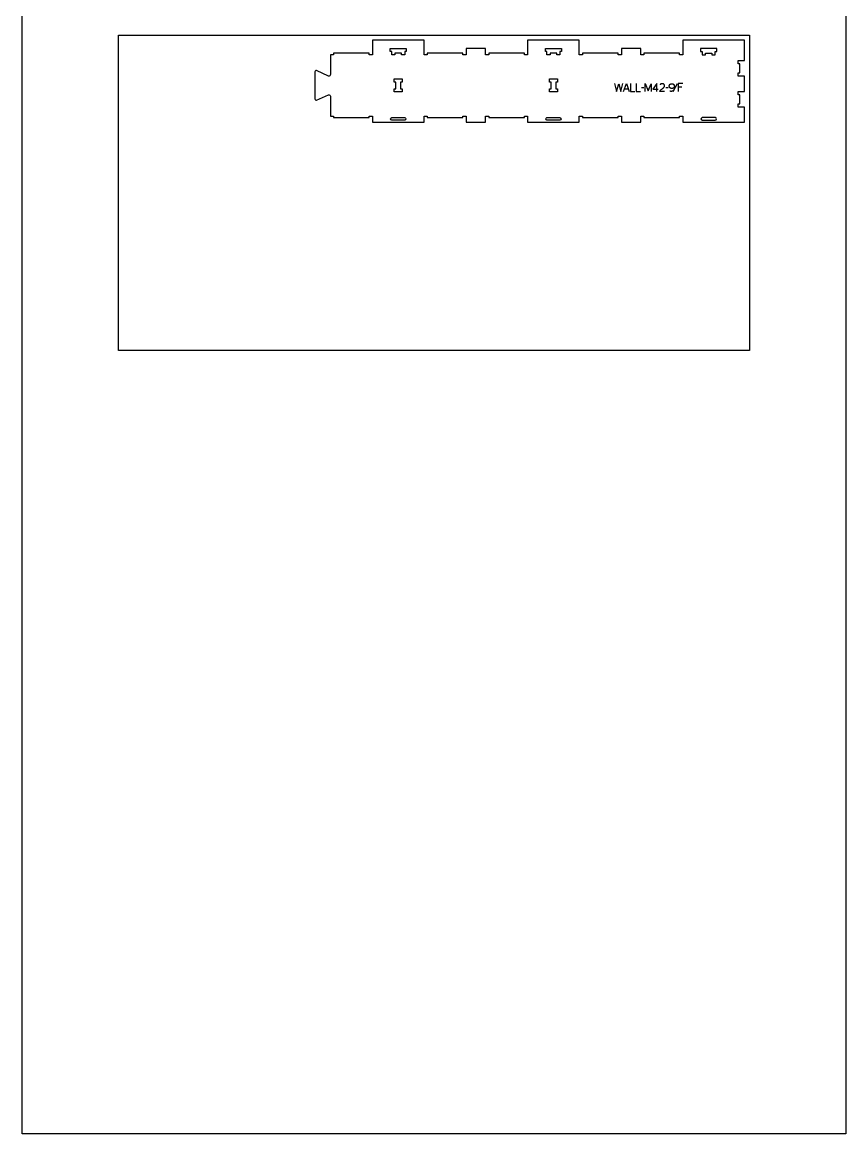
# Model space of a CAD drawing. Extents: x 5216 to 8399, y -27186 to -19593.
# Drawn here: x 5216 to 8399, y -27186 to -22887 of the extents above; entities that cross this region are included whole.
import ezdxf

# ---------------------------------------------------------------- set-up
doc = ezdxf.new("R2010")
doc.units = 0
for name, color, linetype in [('0_SHEET_SPRUCEPLY_2440X122', 1, 'CONTINUOUS'), ('1_ANYTOOL_1MMDEEP_LABELS_S', 2, 'CONTINUOUS'), ('3_ANYTOOL_CUTTHROUGH_INSID', 4, 'CONTINUOUS'), ('4_ANYTOOL_CUTTHROUGH_OUTSI', 5, 'CONTINUOUS'), ('DONOTCUT', 18, 'CONTINUOUS')]:
    doc.layers.add(name, color=color, linetype=linetype)

msp = doc.modelspace()

# ---------------------------------------------------------------- linework, layer by layer
at = {"layer": '0_SHEET_SPRUCEPLY_2440X122'}
msp.add_lwpolyline([(8027.3, -22936.7), (8027.3, -24156.7), (5587.3, -24156.7), (5587.3, -22936.7)], close=True, dxfattribs=at)
at = {"layer": '1_ANYTOOL_1MMDEEP_LABELS_S'}
for points in [[(7505.5, -23124.3), (7513.2, -23154.3), (7521.6, -23125.2), (7530.1, -23154.3), (7537.6, -23124.3)], [(7540.2, -23154.3), (7551.1, -23124.3), (7562.1, -23154.3)], [(7566.4, -23124.3), (7566.4, -23154.3), (7583.5, -23154.3)], [(7588.2, -23124.3), (7588.2, -23154.3), (7605.3, -23154.3)], [(7623.1, -23154.3), (7623.1, -23124.3), (7635.1, -23152.7), (7647.1, -23124.5), (7647.1, -23154.3)], [(7668.7, -23154.3), (7668.7, -23124.3), (7652.7, -23145.7)], [(7698.9, -23154.3), (7680.6, -23154.3), (7680.7, -23153.8), (7680.8, -23153.6), (7680.9, -23153.4), (7681, -23153.1), (7681, -23152.9), (7681.1, -23152.7), (7681.2, -23152.5), (7681.3, -23152.3), (7681.4, -23152.1), (7681.5, -23151.9), (7681.7, -23151.7), (7681.8, -23151.5), (7681.9, -23151.3), (7682, -23151.1), (7682.1, -23150.9), (7682.3, -23150.7), (7682.4, -23150.5), (7682.5, -23150.3), (7682.7, -23150.1), (7682.8, -23149.9), (7683, -23149.8), (7683.1, -23149.6), (7683.3, -23149.4), (7683.4, -23149.2), (7683.6, -23149.1), (7683.7, -23148.9), (7683.9, -23148.7), (7684.1, -23148.6), (7684.3, -23148.4), (7684.6, -23148.1), (7686.1, -23146.9), (7687.6, -23145.7), (7689.1, -23144.5), (7690.6, -23143.4), (7691.4, -23142.9), (7692.1, -23142.3), (7692.8, -23141.7), (7693.5, -23141.1), (7694.2, -23140.5), (7694.8, -23139.9), (7695.4, -23139.3), (7696, -23138.7), (7696.2, -23138.5), (7696.3, -23138.4), (7696.5, -23138.2), (7696.6, -23138.1), (7696.7, -23137.9), (7696.8, -23137.7), (7697, -23137.6), (7697.1, -23137.4), (7697.2, -23137.2), (7697.3, -23137), (7697.4, -23136.9), (7697.5, -23136.7), (7697.6, -23136.5), (7697.6, -23136.3), (7697.7, -23136.1), (7697.8, -23135.9), (7697.9, -23135.7), (7697.9, -23135.5), (7698, -23135.3), (7698.1, -23135.1), (7698.1, -23134.9), (7698.2, -23134.7), (7698.2, -23134.5), (7698.2, -23134.3), (7698.3, -23134.1), (7698.3, -23133.9), (7698.3, -23133.7), (7698.4, -23133.5), (7698.4, -23133.2), (7698.4, -23133), (7698.4, -23132.8), (7698.4, -23132.6), (7698.4, -23132.3), (7698.4, -23132.1), (7698.4, -23131.8), (7698.4, -23131.6), (7698.3, -23131.4), (7698.3, -23131.1), (7698.3, -23130.9), (7698.2, -23130.7), (7698.2, -23130.5), (7698.1, -23130.2), (7698.1, -23130), (7698, -23129.8), (7698, -23129.6), (7697.9, -23129.4), (7697.8, -23129.2), (7697.8, -23129), (7697.7, -23128.8), (7697.6, -23128.6), (7697.5, -23128.5), (7697.4, -23128.3), (7697.3, -23128.1), (7697.2, -23127.9), (7697.1, -23127.8), (7697, -23127.6), (7696.9, -23127.5), (7696.7, -23127.3), (7696.6, -23127.1), (7696.5, -23127), (7696.3, -23126.9), (7696.2, -23126.7), (7696, -23126.6), (7695.9, -23126.4), (7695.7, -23126.3), (7695.5, -23126.2), (7695.4, -23126.1), (7695.2, -23126), (7695, -23125.8), (7694.9, -23125.7), (7694.7, -23125.6), (7694.5, -23125.5), (7694.3, -23125.4), (7694.2, -23125.3), (7694, -23125.2), (7693.8, -23125.2), (7693.6, -23125.1), (7693.4, -23125), (7693.2, -23124.9), (7693, -23124.9), (7692.8, -23124.8), (7692.6, -23124.7), (7692.4, -23124.7), (7692.2, -23124.6), (7692, -23124.6), (7691.8, -23124.5), (7691.5, -23124.5), (7691.3, -23124.5), (7691.1, -23124.4), (7690.9, -23124.4), (7690.7, -23124.4), (7690.4, -23124.4), (7690.2, -23124.4), (7690, -23124.4), (7689.5, -23124.3), (7689.1, -23124.3), (7688.8, -23124.4), (7688.4, -23124.4), (7688.1, -23124.4), (7687.7, -23124.5), (7687.4, -23124.5), (7687.1, -23124.6), (7686.7, -23124.7), (7686.4, -23124.7), (7686.3, -23124.8), (7686.1, -23124.8), (7686, -23124.9), (7685.8, -23124.9), (7685.7, -23125), (7685.5, -23125.1), (7685.4, -23125.1), (7685.2, -23125.2), (7685.1, -23125.3), (7684.9, -23125.3), (7684.8, -23125.4), (7684.7, -23125.5), (7684.5, -23125.5), (7684.4, -23125.6), (7684.3, -23125.7), (7684.1, -23125.8), (7684, -23125.9), (7683.9, -23126), (7683.8, -23126), (7683.6, -23126.1), (7683.5, -23126.2), (7683.4, -23126.3), (7683.3, -23126.4), (7683.2, -23126.5), (7683, -23126.6), (7682.9, -23126.8), (7682.8, -23126.9), (7682.7, -23127), (7682.6, -23127.1), (7682.5, -23127.2), (7682.4, -23127.3), (7682.3, -23127.5), (7682.1, -23127.7), (7681.9, -23128), (7681.7, -23128.2), (7681.5, -23128.5), (7681.3, -23128.8), (7681.2, -23129.1), (7681, -23129.4)], [(7716.9, -23133.7), (7716.9, -23133.5), (7716.9, -23133.2), (7716.9, -23132.9), (7716.9, -23132.7), (7716.9, -23132.4), (7717, -23132.2), (7717, -23131.9), (7717, -23131.7), (7717.1, -23131.4), (7717.1, -23131.2), (7717.2, -23131), (7717.3, -23130.7), (7717.3, -23130.5), (7717.4, -23130.3), (7717.5, -23130.1), (7717.6, -23129.8), (7717.6, -23129.6), (7717.7, -23129.4), (7717.8, -23129.2), (7717.9, -23129), (7718.1, -23128.8), (7718.2, -23128.6), (7718.3, -23128.4), (7718.4, -23128.2), (7718.6, -23128.1), (7718.7, -23127.9), (7718.8, -23127.7), (7719, -23127.5), (7719.1, -23127.4), (7719.3, -23127.2), (7719.5, -23127), (7719.6, -23126.9), (7719.8, -23126.7), (7720, -23126.6), (7720.2, -23126.4), (7720.3, -23126.3), (7720.5, -23126.1), (7720.7, -23126), (7720.9, -23125.9), (7721.1, -23125.8), (7721.3, -23125.6), (7721.5, -23125.5), (7721.7, -23125.4), (7721.9, -23125.3), (7722.1, -23125.2), (7722.3, -23125.1), (7722.5, -23125.1), (7722.8, -23125), (7723, -23124.9), (7723.2, -23124.8), (7723.4, -23124.8), (7723.7, -23124.7), (7723.9, -23124.6), (7724.1, -23124.6), (7724.4, -23124.5), (7724.6, -23124.5), (7724.9, -23124.5), (7725.1, -23124.4), (7725.3, -23124.4), (7725.6, -23124.4), (7725.9, -23124.4), (7726.1, -23124.4), (7726.4, -23124.3), (7726.6, -23124.3), (7727, -23124.3), (7727.3, -23124.4), (7727.6, -23124.4), (7728, -23124.4), (7728.3, -23124.4), (7728.6, -23124.5), (7728.9, -23124.5), (7729.2, -23124.6), (7729.5, -23124.6), (7729.8, -23124.7), (7730, -23124.8), (7730.3, -23124.9), (7730.6, -23125), (7730.8, -23125.1), (7731.1, -23125.2), (7731.3, -23125.3), (7731.5, -23125.4), (7731.6, -23125.4), (7731.7, -23125.5), (7731.8, -23125.6), (7731.9, -23125.6), (7732, -23125.7), (7732.2, -23125.8), (7732.3, -23125.8), (7732.4, -23125.9), (7732.5, -23126), (7732.6, -23126.1), (7732.7, -23126.2), (7732.8, -23126.2), (7732.9, -23126.3), (7733, -23126.4), (7733.1, -23126.5), (7733.2, -23126.6), (7733.3, -23126.7), (7733.4, -23126.8), (7733.5, -23126.9), (7733.6, -23127), (7733.7, -23127.1), (7733.7, -23127.2), (7733.8, -23127.3), (7734, -23127.5), (7734.2, -23127.7), (7734.3, -23127.9), (7734.5, -23128.2), (7734.6, -23128.4), (7734.7, -23128.7), (7734.9, -23128.9), (7735, -23129.2), (7735.1, -23129.4), (7735.3, -23129.7), (7735.4, -23129.9), (7735.5, -23130.2), (7735.6, -23130.4), (7735.7, -23130.7), (7735.8, -23130.9), (7735.9, -23131.2), (7736, -23131.5), (7736.1, -23131.7), (7736.1, -23132), (7736.2, -23132.3), (7736.3, -23132.8), (7736.5, -23133.4), (7736.6, -23133.9), (7736.6, -23134.5), (7736.7, -23135.1), (7736.8, -23135.7), (7736.8, -23136.3), (7736.8, -23136.9), (7736.8, -23137.5), (7736.8, -23138.2), (7736.7, -23138.9), (7736.6, -23139.6), (7736.6, -23140.3), (7736.5, -23141), (7736.4, -23141.6), (7736.2, -23142.8), (7736, -23143.4), (7735.9, -23144), (7735.7, -23144.6), (7735.5, -23145.2), (7735.4, -23145.5), (7735.3, -23145.8), (7735.2, -23146), (7735.1, -23146.3), (7735, -23146.6), (7734.8, -23146.9), (7734.7, -23147.1), (7734.6, -23147.4), (7734.4, -23147.6), (7734.3, -23147.9), (7734.1, -23148.2), (7734, -23148.4), (7733.8, -23148.7), (7733.7, -23148.9), (7733.5, -23149.2), (7733.3, -23149.4), (7733.2, -23149.6), (7733, -23149.9), (7732.8, -23150.1), (7732.6, -23150.3), (7732.4, -23150.6), (7732.2, -23150.8), (7732, -23151), (7731.8, -23151.2), (7731.6, -23151.4), (7731.4, -23151.6), (7731.2, -23151.8), (7730.9, -23152), (7730.7, -23152.2), (7730.5, -23152.3), (7730.3, -23152.5), (7730, -23152.7), (7729.8, -23152.8), (7729.6, -23153), (7729.3, -23153.1), (7729.1, -23153.2), (7728.8, -23153.3), (7728.6, -23153.5), (7728.3, -23153.6), (7728.1, -23153.7), (7727.8, -23153.8), (7727.6, -23153.8), (7727.3, -23153.9), (7727, -23154), (7726.8, -23154.1), (7726.5, -23154.1), (7726.2, -23154.2), (7725.9, -23154.2), (7725.7, -23154.3), (7725.4, -23154.3), (7725.1, -23154.3), (7724.8, -23154.3), (7724.5, -23154.3), (7724.2, -23154.3), (7723.8, -23154.3), (7723.5, -23154.3), (7723.3, -23154.3), (7723.2, -23154.3), (7723, -23154.3), (7722.8, -23154.2), (7722.7, -23154.2), (7722.5, -23154.2), (7722.3, -23154.2), (7722.2, -23154.1), (7722, -23154.1), (7721.9, -23154.1), (7721.7, -23154), (7721.5, -23154), (7721.4, -23153.9), (7721.2, -23153.9), (7721.1, -23153.8), (7720.9, -23153.8), (7720.8, -23153.7), (7720.6, -23153.6), (7720.5, -23153.6), (7720.3, -23153.5), (7720.2, -23153.4), (7720.1, -23153.4), (7719.9, -23153.3), (7719.8, -23153.2), (7719.6, -23153.1), (7719.5, -23153), (7719.4, -23152.9), (7719.2, -23152.8)], [(7747.4, -23124.8), (7730.2, -23155.6)], [(7768.7, -23124.3), (7751, -23124.3), (7751, -23154.3)], [(7543.6, -23144.8), (7558.6, -23144.8)], [(7618, -23140.5), (7609.2, -23140.5)], [(7652.7, -23145.7), (7674.4, -23145.7)], [(7712.6, -23140.5), (7703.8, -23140.5)], [(7736.8, -23135.5), (7736.6, -23135.8), (7736.5, -23136.2), (7736.3, -23136.5), (7736.1, -23136.9), (7735.9, -23137.2), (7735.7, -23137.5), (7735.5, -23137.9), (7735.3, -23138.2), (7735.1, -23138.5), (7734.8, -23138.8), (7734.6, -23139.1), (7734.3, -23139.5), (7734, -23139.8), (7733.8, -23140.1), (7733.5, -23140.4), (7733.2, -23140.6), (7733, -23140.8), (7732.8, -23140.9), (7732.7, -23141.1), (7732.5, -23141.2), (7732.3, -23141.3), (7732.2, -23141.4), (7732, -23141.6), (7731.8, -23141.7), (7731.6, -23141.8), (7731.4, -23141.9), (7731.2, -23142), (7731.1, -23142.1), (7730.9, -23142.2), (7730.7, -23142.2), (7730.5, -23142.3), (7730.3, -23142.4), (7730.1, -23142.5), (7729.8, -23142.5), (7729.6, -23142.6), (7729.4, -23142.7), (7729.2, -23142.7), (7729, -23142.8), (7728.8, -23142.8), (7728.5, -23142.8), (7728.3, -23142.9), (7728.1, -23142.9), (7727.8, -23142.9), (7727.6, -23142.9), (7727.4, -23143), (7727.1, -23143), (7726.9, -23143), (7726.6, -23143), (7726.4, -23143), (7726.1, -23143), (7725.8, -23143), (7725.6, -23142.9), (7725.3, -23142.9), (7725.1, -23142.9), (7724.8, -23142.9), (7724.6, -23142.8), (7724.3, -23142.8), (7724.1, -23142.7), (7723.9, -23142.7), (7723.6, -23142.6), (7723.4, -23142.6), (7723.2, -23142.5), (7723, -23142.5), (7722.7, -23142.4), (7722.5, -23142.3), (7722.3, -23142.2), (7722.1, -23142.1), (7721.9, -23142), (7721.7, -23141.9), (7721.5, -23141.8), (7721.3, -23141.7), (7721.1, -23141.6), (7720.9, -23141.5), (7720.7, -23141.4), (7720.5, -23141.3), (7720.3, -23141.1), (7720.1, -23141), (7720, -23140.9), (7719.8, -23140.7), (7719.6, -23140.6), (7719.4, -23140.4), (7719.3, -23140.3), (7719.1, -23140.1), (7719, -23139.9), (7718.8, -23139.8), (7718.7, -23139.6), (7718.5, -23139.4), (7718.4, -23139.2), (7718.3, -23139), (7718.2, -23138.9), (7718, -23138.7), (7717.9, -23138.5), (7717.8, -23138.3), (7717.7, -23138.1), (7717.6, -23137.9), (7717.6, -23137.6), (7717.5, -23137.4), (7717.4, -23137.2), (7717.3, -23137), (7717.3, -23136.8), (7717.2, -23136.5), (7717.1, -23136.3), (7717.1, -23136.1), (7717, -23135.8), (7717, -23135.6), (7717, -23135.3), (7716.9, -23135.1), (7716.9, -23134.8), (7716.9, -23134.5), (7716.9, -23134.3), (7716.9, -23134), (7716.9, -23133.7)], [(7765.5, -23138.3), (7751, -23138.3)]]:
    msp.add_lwpolyline(points, dxfattribs=at)
at = {"layer": '3_ANYTOOL_CUTTHROUGH_INSID', "color": 4}
for points in [[(6656.3, -23006.3), (6656.3, -23012.3), (6643.8, -23012.3), (6643.8, -23000.3), (6637.8, -23000.3), (6637.8, -22987.8), (6700.3, -22987.8), (6700.3, -23000.3), (6694.3, -23000.3), (6694.3, -23012.3), (6681.8, -23012.3), (6681.8, -23006.3)], [(7256.3, -23006.3), (7256.3, -23012.3), (7243.8, -23012.3), (7243.8, -23000.3), (7237.8, -23000.3), (7237.8, -22987.8), (7300.3, -22987.8), (7300.3, -23000.3), (7294.3, -23000.3), (7294.3, -23012.3), (7281.8, -23012.3), (7281.8, -23006.3)], [(7856.3, -23006.3), (7881.8, -23006.3), (7881.8, -23012.3), (7894.3, -23012.3), (7894.3, -23000.3), (7900.3, -23000.3), (7900.3, -22987.8), (7837.8, -22987.8), (7837.8, -23000.3), (7843.8, -23000.3), (7843.8, -23012.3), (7856.3, -23012.3)], [(6678.3, -23118.2), (6678.3, -23143.7), (6684.3, -23143.7), (6684.3, -23156.2), (6653.8, -23156.2), (6653.8, -23143.7), (6659.8, -23143.7), (6659.8, -23118.2), (6653.8, -23118.2), (6653.8, -23105.7), (6684.3, -23105.7), (6684.3, -23118.2)], [(7278.3, -23118.2), (7278.3, -23143.7), (7284.3, -23143.7), (7284.3, -23156.2), (7253.8, -23156.2), (7253.8, -23143.7), (7259.8, -23143.7), (7259.8, -23118.2), (7253.8, -23118.2), (7253.8, -23105.7), (7284.3, -23105.7), (7284.3, -23118.2)]]:
    msp.add_lwpolyline(points, close=True, dxfattribs=at)
for points in [[(6694.1, -23265.3), (6644.1, -23265.3, -1), (6644.1, -23255.8), (6694.1, -23255.8, -1)], [(7294.1, -23265.3), (7244.1, -23265.3, -1), (7244.1, -23255.8), (7294.1, -23255.8, -1)], [(7894.1, -23265.3, 1), (7894.1, -23255.8), (7844.1, -23255.8, 1), (7844.1, -23265.3)]]:
    msp.add_lwpolyline(points, format="xyb", close=True, dxfattribs=at)
at = {"layer": '4_ANYTOOL_CUTTHROUGH_OUTSI', "color": 5}
msp.add_lwpolyline([(7756.8, -23255.8), (7756.8, -23249.8), (7769.3, -23249.8), (7769.3, -23250), (7769.3, -23273.8), (8007.6, -23273.8), (8007.6, -23215.3), (7983.6, -23215.3), (7983.6, -23202.8), (7989.6, -23202.8), (7989.6, -23167.3), (7983.6, -23167.3), (7983.6, -23154.8), (8007.6, -23154.8), (8007.6, -23095.3), (7983.6, -23095.3), (7983.6, -23082.8), (7989.6, -23082.8), (7989.6, -23047.3), (7983.6, -23047.3), (7983.6, -23034.8), (8007.6, -23034.8), (8007.6, -22956.3), (7769.3, -22956.3), (7769.3, -23012.3), (7756.8, -23012.3), (7756.8, -23006.3), (7719.1, -23006.3), (7618.8, -23006.3), (7618.8, -23012.3), (7606.3, -23012.3), (7606.3, -22988.3), (7531.8, -22988.3), (7531.8, -23012.3), (7519.3, -23012.3), (7519.3, -23006.3), (7381.3, -23006.3), (7381.3, -23012.3), (7368.8, -23012.3), (7368.8, -22956.3), (7169.3, -22956.3), (7169.3, -23012), (7169.3, -23012.3), (7156.8, -23012.3), (7156.8, -23006.3), (7018.8, -23006.3), (7018.8, -23012.3), (7006.3, -23012.3), (7006.3, -22988.3), (6931.8, -22988.3), (6931.8, -23012.3), (6919.3, -23012.3), (6919.3, -23006.3), (6781.3, -23006.3), (6781.3, -23012.3), (6768.8, -23012.3), (6768.8, -22956.3), (6569.3, -22956.3), (6569.3, -23012), (6569.3, -23012.3), (6556.8, -23012.3), (6556.8, -23006.3), (6418.8, -23006.3), (6418.8, -23012.3), (6406.8, -23012.3), (6406.8, -23088.9), (6406.8, -23088.9, -0.463455), (6399.5, -23095.1), (6399.5, -23095.1), (6399.5, -23095.1), (6353.5, -23073.2), (6353.5, -23073.2, 0.461625), (6346.8, -23078.9), (6346.8, -23183.1, 0.461625), (6353.5, -23188.8), (6399.5, -23166.9), (6399.5, -23166.9), (6399.5, -23166.9, -0.463455), (6406.8, -23173.1), (6406.8, -23249.8), (6418.8, -23249.8), (6418.8, -23255.8), (6556.8, -23255.8), (6556.8, -23249.8), (6569.3, -23249.8), (6569.3, -23250), (6569.3, -23273.8), (6768.8, -23273.8), (6768.8, -23250), (6768.8, -23249.8), (6781.3, -23249.8), (6781.3, -23255.8), (6919.3, -23255.8), (6919.3, -23249.8), (6931.8, -23249.8), (6931.8, -23273.8), (7006.3, -23273.8), (7006.3, -23249.8), (7018.8, -23249.8), (7018.8, -23255.8), (7156.8, -23255.8), (7156.8, -23249.8), (7169.3, -23249.8), (7169.3, -23250), (7169.3, -23273.8), (7368.8, -23273.8), (7368.8, -23250), (7368.8, -23249.8), (7381.3, -23249.8), (7381.3, -23255.8), (7519.3, -23255.8), (7519.3, -23249.8), (7531.8, -23249.8), (7531.8, -23273.8), (7606.3, -23273.8), (7606.3, -23250), (7606.3, -23249.8), (7618.8, -23249.8), (7618.8, -23255.8), (7719.1, -23255.8), (7756.8, -23255.8)], format="xyb", close=True, dxfattribs=at)
at = {"layer": 'DONOTCUT'}
msp.add_lwpolyline([(8399, -27186.1), (5215.6, -27186.1), (5215.6, -19592.7), (8399, -19592.7)], close=True, dxfattribs=at)

doc.saveas('drawing.dxf')
